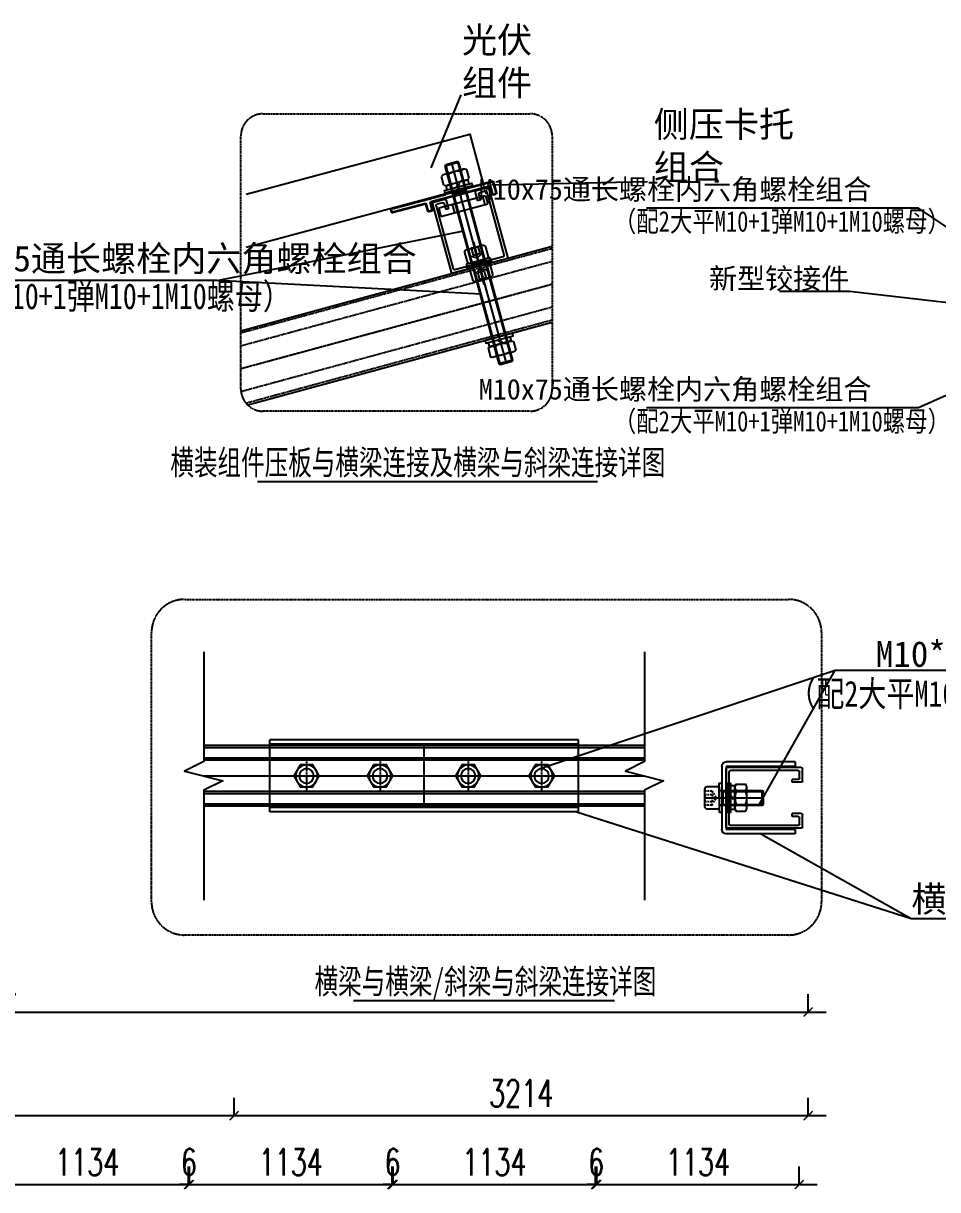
# Model space of a CAD drawing. Header units: millimetres. Extents: x -14454 to 167453, y -24 to 28032.
# Drawn here: x 57392 to 62370, y 17138 to 23488 of the extents above; entities that cross this region are included whole.
import ezdxf
from ezdxf.enums import TextEntityAlignment as Align

# ---------------------------------------------------------------- set-up
doc = ezdxf.new("R2010")
doc.units = ezdxf.units.MM
for name, pattern in [('ACAD_ISO02W100', [15, 12, -3]), ('CENTER', [50.8, 31.75, -6.35, 6.35, -6.35]), ('CENTER2', [1.125, 0.75, -0.125, 0.125, -0.125]), ('CONTINUOUS1', [0]), ('DASH', [0.35, 0.25, -0.1]), ('DASHED', [19.05, 12.7, -6.35]), ('HIDDEN2', [4.7625, 3.175, -1.5875])]:
    doc.linetypes.add(name, pattern=pattern)
for name, color, linetype in [('003_THICK', 7, 'CONTINUOUS1'), ('cushician', 7, 'Continuous'), ('CY_标注', 7, 'Continuous'), ('CY_生产图', 7, 'Continuous'), ('E-BUSB', 1, 'Continuous'), ('M_Thin', 7, 'Continuous'), ('中心线', 1, 'CENTER2'), ('引线框', 1, 'HIDDEN2'), ('标注', 3, 'Continuous'), ('粗线', 7, 'Continuous'), ('组件', 4, 'Continuous'), ('细线', 3, 'DASH'), ('虚线', 3, 'ACAD_ISO02W100')]:
    doc.layers.add(name, color=color, linetype=linetype)
doc.layers.add('粗实线', color=7, linetype='Continuous', lineweight=50)
doc.layers.add('粗实线层', color=7, linetype='Continuous', lineweight=35)
doc.styles.add('CY_标注', font='romans.shx', dxfattribs={"width": 0.7, "bigfont": 'gbcbig.shx'})
doc.styles.add('HZTXT', font='simfang.ttf', dxfattribs={"bigfont": 'HZTXT'})
doc.dimstyles.new('CY_标注', dxfattribs={"dimscale": 64.166667, "dimtxt": 1.5, "dimasz": 0.5, "dimexe": 1, "dimexo": 1, "dimgap": 0.5, "dimtad": 1, "dimzin": 1, "dimtxsty": 'CY_标注', "dimblk": 'ARCHTICK', "dimcen": -0.025, "dimdle": 1, "dimclrd": 8, "dimclre": 8, "dimclrt": 3, "dimadec": 0, "dimazin": 0, "dimtfac": 1, "dimtix": 1, "dimtmove": 2, "dimatfit": 3, "dimfxl": 0, "dimarcsym": 0})
doc.dimstyles.new('标注', dxfattribs={"dimtxt": 3.5, "dimasz": 1, "dimexe": 1, "dimexo": 1, "dimgap": 1, "dimtad": 1, "dimdec": 0, "dimzin": 0, "dimdsep": 46, "dimtxsty": 'HZTXT', "dimblk": 'ARCHTICK', "dimcen": 0, "dimclrd": 144, "dimclre": 144, "dimclrt": 2, "dimadec": 0, "dimazin": 0, "dimtfac": 1, "dimtdec": 0, "dimtix": 1, "dimtmove": 2, "dimatfit": 3, "dimfxl": 0, "dimtolj": 1, "dimtzin": 0, "dimlwe": -1, "dimarcsym": 0})

# ---------------------------------------------------------------- blocks, each defined once
blk = doc.blocks.new('_ArchTick')
at = {"color": 0, "linetype": 'ByBlock', "const_width": 0.15}
blk.add_lwpolyline([(-0.5, -0.5), (0.5, 0.5)], dxfattribs=at)
blk = doc.blocks.new('zj56zj551111K12827A$C3C46345F')
at = {"layer": '粗线'}
for p, q in [((0, 51), (0, 1)), ((1, 52), (9, 52)), ((3, 50), (7, 50)), ((10, 51), (10, 44.9)), ((31.3, 51), (31.3, 44.9)), ((32.3, 52), (40.3, 52)), ((34.3, 50), (38.3, 50)), ((41.3, 51), (41.3, 1)), ((2, 49), (2, 3)), ((8, 49), (8, 44.9)), ((8, 44.9), (10, 44.9)), ((31.3, 44.9), (33.3, 44.9)), ((33.3, 49), (33.3, 44.9)), ((39.3, 49), (39.3, 3)), ((1, 0), (40.3, 0)), ((3, 2), (38.3, 2))]:
    blk.add_line(p, q, dxfattribs=at)
for centre, start, end in [((1, 51), 90, 180), ((3, 49), 90, 180), ((7, 49), 0, 90), ((9, 51), 0, 90), ((32.3, 51), 90, 180), ((34.3, 49), 90, 180), ((38.3, 49), 0, 90), ((40.3, 51), 0, 90), ((1, 1), 180, 270), ((3, 3), 180, 270), ((38.3, 3), 270, 0), ((40.3, 1), 270, 0)]:
    blk.add_arc(centre, 1, start, end, dxfattribs=at)
blk = doc.blocks.new('zj56zj551111K12827A$C5558085D')
at = {"layer": '粗线'}
for p, q in [((0, 6, 0), (0, 0, 0)), ((0, 6, 0), (34.3, 6, 0)), ((2, 6, 0), (2, 0, 0)), ((24.3, 6, 0), (24.3, 0, 0)), ((34.3, 6, 0), (34.3, 0, 0)), ((34.3, 5.25, 0), (34.3, 5.75, 0)), ((34.3, 0, 0), (0, 0, 0))]:
    blk.add_line(p, q, dxfattribs=at)
blk = doc.blocks.new('zj56zj551111K12827A$C440D491C')
at = {"layer": '粗实线', "lineweight": 35, "ltscale": 0.001}
for p, q in [((29.9, 9), (-5, 8.99)), ((-5, 0.5), (-5, 8.99)), ((30.24, 8.68), (30.06, 8.92)), ((30.74, 8.92), (30.56, 8.68)), ((31.1, 9), (30.9, 9)), ((31.44, 8.68), (31.26, 8.92)), ((31.94, 8.92), (31.76, 8.68)), ((32.3, 9), (32.1, 9)), ((32.64, 8.68), (32.46, 8.92)), ((33.14, 8.92), (32.96, 8.68)), ((33.5, 9), (33.3, 9)), ((33.84, 8.68), (33.66, 8.92)), ((34.34, 8.92), (34.16, 8.68)), ((34.7, 9), (34.5, 9)), ((35.04, 8.68), (34.86, 8.92)), ((35.54, 8.92), (35.36, 8.68)), ((35.9, 9), (35.7, 9)), ((36.24, 8.68), (36.06, 8.92)), ((36.74, 8.92), (36.56, 8.68)), ((37.1, 9), (36.9, 9)), ((37.44, 8.68), (37.26, 8.92)), ((37.94, 8.92), (37.76, 8.68)), ((38.3, 9), (38.1, 9)), ((38.64, 8.68), (38.46, 8.92)), ((39.14, 8.92), (38.96, 8.68)), ((39.5, 9), (39.3, 9)), ((39.84, 8.68), (39.66, 8.92)), ((40.34, 8.92), (40.16, 8.68)), ((40.7, 9), (40.5, 9)), ((41.04, 8.68), (40.86, 8.92)), ((41.54, 8.92), (41.36, 8.68)), ((41.9, 9), (41.7, 9)), ((42.24, 8.68), (42.06, 8.92)), ((42.74, 8.92), (42.56, 8.68)), ((43.1, 9), (42.9, 9)), ((43.44, 8.68), (43.26, 8.92)), ((43.94, 8.92), (43.76, 8.68)), ((44.3, 9), (44.1, 9)), ((44.64, 8.68), (44.46, 8.92)), ((45.14, 8.92), (44.96, 8.68)), ((45.5, 9), (45.3, 9)), ((45.84, 8.68), (45.66, 8.92)), ((46.34, 8.92), (46.16, 8.68)), ((46.7, 9), (46.5, 9)), ((47.04, 8.68), (46.86, 8.92)), ((47.54, 8.92), (47.36, 8.68)), ((47.9, 9), (47.7, 9)), ((48.24, 8.68), (48.06, 8.92)), ((48.74, 8.92), (48.56, 8.68)), ((49.1, 9), (48.9, 9)), ((49.44, 8.68), (49.26, 8.92)), ((49.94, 8.92), (49.76, 8.68)), ((50.3, 9), (50.1, 9)), ((50.64, 8.68), (50.46, 8.92)), ((51.14, 8.92), (50.96, 8.68)), ((51.5, 9), (51.3, 9)), ((51.84, 8.68), (51.66, 8.92)), ((52.34, 8.92), (52.16, 8.68)), ((52.7, 9), (52.5, 9)), ((53.04, 8.68), (52.86, 8.92)), ((53.54, 8.92), (53.36, 8.68)), ((53.9, 9), (53.7, 9)), ((54.24, 8.68), (54.06, 8.92)), ((54.74, 8.92), (54.56, 8.68)), ((55.1, 9), (54.9, 9)), ((55.44, 8.68), (55.26, 8.92)), ((55.94, 8.92), (55.76, 8.68)), ((56.3, 9), (56.1, 9)), ((56.64, 8.68), (56.46, 8.92)), ((57.14, 8.92), (56.96, 8.68)), ((57.5, 9), (57.3, 9)), ((57.84, 8.68), (57.66, 8.92)), ((58.34, 8.92), (58.16, 8.68)), ((58.7, 9), (58.5, 9)), ((59.04, 8.68), (58.86, 8.92)), ((59.54, 8.92), (59.36, 8.68)), ((59.9, 9), (59.7, 9)), ((60.24, 8.68), (60.06, 8.92)), ((60.74, 8.92), (60.56, 8.68)), ((61.1, 9), (60.9, 9)), ((61.44, 8.68), (61.26, 8.92)), ((61.94, 8.92), (61.76, 8.68)), ((62.3, 9), (62.1, 9)), ((62.64, 8.68), (62.46, 8.92)), ((63.14, 8.92), (62.96, 8.68)), ((63.5, 9), (63.3, 9)), ((63.84, 8.68), (63.66, 8.92)), ((64.34, 8.92), (64.16, 8.68)), ((64.7, 9), (64.5, 9)), ((65.04, 8.68), (64.86, 8.92)), ((65.54, 8.92), (65.36, 8.68)), ((65.9, 9), (65.7, 9)), ((66.24, 8.68), (66.06, 8.92)), ((66.74, 8.92), (66.56, 8.68)), ((67.1, 9), (66.9, 9)), ((67.44, 8.68), (67.26, 8.92)), ((67.94, 8.92), (67.76, 8.68)), ((69.48, 9), (68.1, 9)), ((70, 6.49), (70, 8.5)), ((-2.5, 0), (-4.5, 0)), ((-2, 5.5), (-2, 0.5)), ((-1.5, 6), (41.5, 6)), ((42, 5.5), (42, 0.5)), ((42.5, 0), (44.5, 0)), ((45, 0.5), (45, 5.5)), ((45.5, 6), (69.61, 6))]:
    blk.add_line(p, q, dxfattribs=at)
for centre, radius, start, end in [((29.9, 8.8), 0.2, 36.86998, 90.00009), ((30.4, 8.8), 0.2, 216.86998, 323.13019), ((30.9, 8.8), 0.2, 90.00009, 143.13019), ((31.1, 8.8), 0.2, 36.86998, 90.00009), ((31.6, 8.8), 0.2, 216.86998, 323.13019), ((32.1, 8.8), 0.2, 90.00009, 143.13019), ((32.3, 8.8), 0.2, 36.86998, 90.00009), ((32.8, 8.8), 0.2, 216.86998, 323.13019), ((33.3, 8.8), 0.2, 90.00009, 143.13019), ((33.5, 8.8), 0.2, 36.86998, 90.00009), ((34, 8.8), 0.2, 216.86998, 323.13019), ((34.5, 8.8), 0.2, 90.00009, 143.13019), ((34.7, 8.8), 0.2, 36.86998, 90.00009), ((35.2, 8.8), 0.2, 216.86998, 323.13019), ((35.7, 8.8), 0.2, 90.00009, 143.13019), ((35.9, 8.8), 0.2, 36.86998, 90.00009), ((36.4, 8.8), 0.2, 216.86998, 323.13019), ((36.9, 8.8), 0.2, 90.00009, 143.13019), ((37.1, 8.8), 0.2, 36.86998, 90.00009), ((37.6, 8.8), 0.2, 216.86998, 323.13019), ((38.1, 8.8), 0.2, 90.00009, 143.13019), ((38.3, 8.8), 0.2, 36.86998, 90.00009), ((38.8, 8.8), 0.2, 216.86998, 323.13019), ((39.3, 8.8), 0.2, 90.00009, 143.13019), ((39.5, 8.8), 0.2, 36.86998, 90.00009), ((40, 8.8), 0.2, 216.86998, 323.13019), ((40.5, 8.8), 0.2, 90.00009, 143.13019), ((40.7, 8.8), 0.2, 36.86998, 90.00009), ((41.2, 8.8), 0.2, 216.86998, 323.13019), ((41.7, 8.8), 0.2, 90.00009, 143.13019), ((41.9, 8.8), 0.2, 36.86998, 90.00009), ((42.4, 8.8), 0.2, 216.86998, 323.13019), ((42.9, 8.8), 0.2, 90.00009, 143.13019), ((43.1, 8.8), 0.2, 36.86998, 90.00009), ((43.6, 8.8), 0.2, 216.86998, 323.13019), ((44.1, 8.8), 0.2, 90.00009, 143.13019), ((44.3, 8.8), 0.2, 36.86998, 90.00009), ((44.8, 8.8), 0.2, 216.86998, 323.13019), ((45.3, 8.8), 0.2, 90.00009, 143.13019), ((45.5, 8.8), 0.2, 36.86998, 90.00009), ((46, 8.8), 0.2, 216.86998, 323.13019), ((46.5, 8.8), 0.2, 90.00009, 143.13019), ((46.7, 8.8), 0.2, 36.86998, 90.00009), ((47.2, 8.8), 0.2, 216.86998, 323.13019), ((47.7, 8.8), 0.2, 90.00009, 143.13019), ((47.9, 8.8), 0.2, 36.86998, 90.00009), ((48.4, 8.8), 0.2, 216.86998, 323.13019), ((48.9, 8.8), 0.2, 90.00009, 143.13019), ((49.1, 8.8), 0.2, 36.86998, 90.00009), ((49.6, 8.8), 0.2, 216.86998, 323.13019), ((50.1, 8.8), 0.2, 90.00009, 143.13019), ((50.3, 8.8), 0.2, 36.86998, 90.00009), ((50.8, 8.8), 0.2, 216.86998, 323.13019), ((51.3, 8.8), 0.2, 90.00009, 143.13019), ((51.5, 8.8), 0.2, 36.86998, 90.00009), ((52, 8.8), 0.2, 216.86998, 323.13019), ((52.5, 8.8), 0.2, 90.00009, 143.13019), ((52.7, 8.8), 0.2, 36.86998, 90.00009), ((53.2, 8.8), 0.2, 216.86998, 323.13019), ((53.7, 8.8), 0.2, 90.00009, 143.13019), ((53.9, 8.8), 0.2, 36.86998, 90.00009), ((54.4, 8.8), 0.2, 216.86998, 323.13019), ((54.9, 8.8), 0.2, 90.00009, 143.13019), ((55.1, 8.8), 0.2, 36.86998, 90.00009), ((55.6, 8.8), 0.2, 216.86998, 323.13019), ((56.1, 8.8), 0.2, 90.00009, 143.13019), ((56.3, 8.8), 0.2, 36.86998, 90.00009), ((56.8, 8.8), 0.2, 216.86998, 323.13019), ((57.3, 8.8), 0.2, 90.00009, 143.13019), ((57.5, 8.8), 0.2, 36.86998, 90.00009), ((58, 8.8), 0.2, 216.86998, 323.13019), ((58.5, 8.8), 0.2, 90.00009, 143.13019), ((58.7, 8.8), 0.2, 36.86998, 90.00009), ((59.2, 8.8), 0.2, 216.86998, 323.13019), ((59.7, 8.8), 0.2, 90.00009, 143.13019), ((59.9, 8.8), 0.2, 36.86998, 90.00009), ((60.4, 8.8), 0.2, 216.86998, 323.13019), ((60.9, 8.8), 0.2, 90.00009, 143.13019), ((61.1, 8.8), 0.2, 36.86998, 90.00009), ((61.6, 8.8), 0.2, 216.86998, 323.13019), ((62.1, 8.8), 0.2, 90.00009, 143.13019), ((62.3, 8.8), 0.2, 36.86998, 90.00009), ((62.8, 8.8), 0.2, 216.86998, 323.13019), ((63.3, 8.8), 0.2, 90.00009, 143.13019), ((63.5, 8.8), 0.2, 36.86998, 90.00009), ((64, 8.8), 0.2, 216.86998, 323.13019), ((64.5, 8.8), 0.2, 90.00009, 143.13019), ((64.7, 8.8), 0.2, 36.86998, 90.00009), ((65.2, 8.8), 0.2, 216.86998, 323.13019), ((65.7, 8.8), 0.2, 90.00009, 143.13019), ((65.9, 8.8), 0.2, 36.86998, 90.00009), ((66.4, 8.8), 0.2, 216.86998, 323.13019), ((66.9, 8.8), 0.2, 90.00009, 143.13019), ((67.1, 8.8), 0.2, 36.86998, 90.00009), ((67.6, 8.8), 0.2, 216.86998, 323.13019), ((68.1, 8.8), 0.2, 90.00009, 143.13019), ((69.5, 8.5), 0.5, 0.00008, 91.76851), ((-4.5, 0.5), 0.5, 180.00009, 270.00009), ((-2.5, 0.5), 0.5, 270.00017, 0.00017), ((-1.5, 5.5), 0.5, 90.00017, 180.00017), ((41.5, 5.5), 0.5, 0.00009, 90.00009), ((42.5, 0.5), 0.5, 180.00009, 270.00009), ((44.5, 0.5), 0.5, 270.00017, 0.00017), ((45.5, 5.5), 0.5, 90.00009, 180.00009), ((69.5, 6.49), 0.5, 283.13411, 0.00009)]:
    blk.add_arc(centre, radius, start, end, dxfattribs=at)
blk = doc.blocks.new('zj56zj551111K12827A$C57FE3A9E')
at = {"layer": '标注', "ltscale": 0.001}
blk.add_hatch(color=256, dxfattribs=at).paths.add_polyline_path([(54.51, 9.01), (45.51, 9.01), (45.51, 6.01), (54.51, 6.01)])
at = {"layer": '中心线', "linetype": 'CENTER', "ltscale": 0.001}
blk.add_line((50.01, 11.09), (50.01, 4.28), dxfattribs=at)
at = {"layer": '标注', "ltscale": 0.001}
blk.add_lwpolyline([(54.51, 9.01), (45.51, 9.01), (45.51, 6.01), (54.51, 6.01)], close=True, dxfattribs=at)
at = {"layer": '粗实线', "lineweight": 30, "xscale": -1, "rotation": 0.001716497107011605}
blk.add_blockref('zj56zj551111K12827A$C440D491C', (70.01, 0.01), dxfattribs=at)
blk = doc.blocks.new('zj56zj551111K12827ZDFRWGFSFA$C67153D70')
at = {"layer": '003_THICK'}
for p, q in [((0.96, 7.22), (0.96, 0.82)), ((3.27, 8.04), (17.13, 8.04)), ((5.58, 7.22), (5.58, 0.82)), ((14.82, 7.22), (14.82, 0.82)), ((19.44, 7.22), (19.44, 0.82)), ((3.27, 0), (17.13, 0))]:
    blk.add_line(p, q, dxfattribs=at)
for centre, radius, start, end in [((3.27, 4.38), 3.66, 50.8833, 129.1167), ((3.27, 3.66), 3.66, 230.88328, 309.11672), ((10.2, -5.38), 13.42, 69.8555, 110.1445), ((10.2, 13.42), 13.42, 249.85554, 290.14446), ((17.13, 4.38), 3.66, 50.8833, 129.1167), ((17.13, 3.66), 3.66, 230.88328, 309.11672)]:
    blk.add_arc(centre, radius, start, end, dxfattribs=at)
at = {"layer": 'cushician'}
for p, q in [((2.2, 8.04), (2.2, 11.04)), ((18.2, 8.04), (18.2, 11.04)), ((2.2, 8.04), (18.2, 8.04))]:
    blk.add_line(p, q, dxfattribs=at)
blk.add_lwpolyline([(0, 13.04), (20, 13.04), (20, 11.04), (0, 11.04)], close=True, dxfattribs=at)
at = {"layer": '细线', "color": 2}
for p, q in [((8.27, 8.04), (10, 11.04)), ((9.71, 8.04), (11.44, 11.04))]:
    blk.add_line(p, q, dxfattribs=at)
blk = doc.blocks.new('zj56zj551111K12827M10X75内六角螺栓组合')
for p, q in [((8018.68, 5346.61, 0), (8018.68, 5338.28, 0)), ((8032.01, 5348.28, 0), (8020.35, 5348.28, 0)), ((8026.18, 5348.28, 0), (8026.18, 5348.28, 0)), ((8033.68, 5338.28, 0), (8033.68, 5346.61, 0)), ((8018.68, 5338.28, 0), (8033.68, 5338.28, 0)), ((8021.18, 5338.28, 0), (8021.18, 5264.11, 0)), ((8021.18, 5335.78, 0), (8031.18, 5335.78, 0)), ((8031.18, 5338.28, 0), (8031.18, 5264.11, 0)), ((8021.18, 5264.11, 0), (8031.18, 5264.11, 0)), ((8021.18, 5264.11, 0), (8021.8, 5263.28, 0)), ((8021.8, 5263.28, 0), (8030.55, 5263.28, 0)), ((8031.18, 5264.11, 0), (8030.55, 5263.28, 0))]:
    blk.add_line(p, q)
at = {"color": 3, "linetype": 'DASHED'}
for p, q in [((8021.37, 5343.28, 0), (8021.37, 5348.28, 0)), ((8021.37, 5343.28, 0), (8026.18, 5340.5, 0)), ((8023.77, 5348.28, 0), (8023.77, 5343.28, 0)), ((8030.99, 5343.28, 0), (8026.18, 5340.5, 0)), ((8028.59, 5348.28, 0), (8028.59, 5343.28, 0)), ((8030.99, 5348.28, 0), (8030.99, 5343.28, 0))]:
    blk.add_line(p, q, dxfattribs=at)
at = {"color": 1, "linetype": 'CENTER', "ltscale": 9}
blk.add_line((8026.18, 5348.28, 0), (8026.18, 5263.28, 0), dxfattribs=at)
at = {"color": 3}
for p, q in [((8021.8, 5335.78, 0), (8021.18, 5338.28, 0)), ((8021.8, 5335.78, 0), (8021.8, 5264.11, 0)), ((8030.55, 5335.78, 0), (8031.18, 5338.28, 0)), ((8030.55, 5335.78, 0), (8030.55, 5264.11, 0))]:
    blk.add_line(p, q, dxfattribs=at)
at = {"elevation": 0}
blk.add_lwpolyline([(8017.43, 5338.28), (8034.93, 5338.28), (8034.93, 5336.61), (8017.43, 5336.61)], close=True, dxfattribs=at)
for centre, start, end in [((8020.35, 5346.61, 0), 89.99999, 180.00001), ((8032.01, 5346.61, 0), 0.00001, 89.99999)]:
    blk.add_arc(centre, 1.67, start, end)
at = {"color": 3, "linetype": 'DASHED'}
for centre in [(8026.18, 5353.02, 0), (8026.18, 5348.02, 0)]:
    blk.add_arc(centre, 5.32, 243.09469, 296.9053, dxfattribs=at)
at = {"layer": 'E-BUSB'}
blk.add_line((8026.18, 5334.95, 0), (8026.18, 5263.28, 0), dxfattribs=at)
at = {"layer": '粗实线层'}
blk.add_line((8026.19, 5321.11, 0), (8026.19, 5330.61, 0), dxfattribs=at)
at = {"layer": '粗线', "rotation": 359.9999998357005}
blk.add_blockref('zj56zj551111K12827ZDFRWGFSFA$C67153D70', (8016.18, 5269.57, 0), dxfattribs=at)
blk = doc.blocks.new('zj56zj55A$C4ca14e95')
at = {"rotation": 205.0000020985636}
blk.add_blockref('zj56zj551111K12827M10X75内六角螺栓组合', (5029.42, 8174.55, 0), dxfattribs=at)
at = {"xscale": -1, "rotation": 25.00000160216335}
blk.add_blockref('zj56zj551111K12827M10X75内六角螺栓组合', (9540.12, -1498.68, 0), dxfattribs=at)
at = {"layer": '粗线', "extrusion": (-5.00136e-06, -3.17538e-06, 1), "rotation": 24.82143539862528}
blk.add_blockref('zj56zj551111K12827A$C57FE3A9E', (-53.61, -34.81, 0), dxfattribs=at)
at = {"layer": '粗线', "xscale": -1, "rotation": 25.00000171026959}
blk.add_blockref('zj56zj551111K12827A$C3C46345F', (30.14, -47.16, 0), dxfattribs=at)
at = {"layer": '粗线', "extrusion": (5.00136e-06, 3.17538e-06, -1), "zscale": -1, "rotation": 335.1768480840308}
blk.add_blockref('zj56zj551111K12827A$C5558085D', (-9.55, -11.66, 0), dxfattribs=at)
blk = doc.blocks.new('zj56zj551111A$C67153D70')
at = {"layer": '003_THICK'}
for p, q in [((3.27, 8.04), (17.13, 8.04)), ((0.96, 7.22), (0.96, 0.82)), ((5.58, 7.22), (5.58, 0.82)), ((14.82, 7.22), (14.82, 0.82)), ((19.44, 7.22), (19.44, 0.82)), ((3.27, 0), (17.13, 0))]:
    blk.add_line(p, q, dxfattribs=at)
for centre, radius, start, end in [((3.27, 4.38), 3.66, 50.8833, 129.1167), ((10.2, -5.38), 13.42, 69.8555, 110.1445), ((17.13, 4.38), 3.66, 50.8833, 129.1167), ((3.27, 3.66), 3.66, 230.88328, 309.11672), ((10.2, 13.42), 13.42, 249.85554, 290.14446), ((17.13, 3.66), 3.66, 230.88328, 309.11672)]:
    blk.add_arc(centre, radius, start, end, dxfattribs=at)
at = {"layer": 'cushician'}
for p, q in [((2.2, 8.04), (2.2, 11.04)), ((2.2, 8.04), (18.2, 8.04)), ((18.2, 8.04), (18.2, 11.04))]:
    blk.add_line(p, q, dxfattribs=at)
blk.add_lwpolyline([(0, 13.04), (20, 13.04), (20, 11.04), (0, 11.04)], close=True, dxfattribs=at)
at = {"layer": '细线', "color": 2}
for p, q in [((8.27, 8.04), (10, 11.04)), ((9.71, 8.04), (11.44, 11.04))]:
    blk.add_line(p, q, dxfattribs=at)
blk = doc.blocks.new('zj56zj551111A$C30737769')
at = {"color": 7, "linetype": 'Continuous'}
blk.add_lwpolyline([(5.2, 9), (10.39, 0), (5.2, -9), (-5.2, -9), (-10.39, 0), (-5.2, 9)], close=True, dxfattribs=at)
blk.add_circle((0, 0), 9, dxfattribs=at)
blk.add_circle((0, 0, 0), 6)
at = {"layer": '中心线'}
for p, q in [((0, 12.47), (0, -12.47)), ((12.47, 0), (-12.47, 0))]:
    blk.add_line(p, q, dxfattribs=at)
blk = doc.blocks.new('zj56zj551111A$C6AA02BDA')
for p, q in [((312.99, 105.1), (12.99, 105.1)), ((267.99, 108.95), (57.99, 108.95)), ((57.99, 105.95), (57.99, 108.95)), ((267.99, 105.95), (57.99, 105.95)), ((162.99, 63.8), (162.99, 105.1)), ((267.99, 105.95), (267.99, 108.95)), ((312.99, 95.1), (12.99, 95.1)), ((312.99, 73.8), (12.99, 73.8)), ((312.99, 63.8), (12.99, 63.8)), ((267.99, 62.95), (57.99, 62.95)), ((57.99, 59.95), (57.99, 62.95)), ((267.99, 59.95), (57.99, 59.95)), ((267.99, 59.95), (267.99, 62.95))]:
    blk.add_line(p, q)
at = {"layer": 'M_Thin'}
for points in [[(12.99, 168.9), (12.99, 94.19), (0, 87.7), (25.98, 81.2), (12.99, 74.71), (12.99, 0)], [(312.99, 168.9), (312.99, 94.19), (300, 87.7), (325.98, 81.2), (312.99, 74.71), (312.99, 0)]]:
    blk.add_lwpolyline(points, dxfattribs=at)
at = {"layer": '引线框', "color": 1, "linetype": 'ACAD_ISO02W100', "ltscale": 0.02}
blk.add_line((12.99, 84.45), (312.99, 84.45), dxfattribs=at)
at = {"layer": '虚线', "color": 2, "ltscale": 0.02}
for p, q in [((312.99, 103.6), (12.99, 103.6)), ((57.92, 62.95), (57.92, 105.95)), ((267.99, 62.95), (267.99, 105.95)), ((312.99, 96.6), (12.99, 96.6)), ((312.99, 72.3), (12.99, 72.3)), ((312.99, 65.3), (12.99, 65.3))]:
    blk.add_line(p, q, dxfattribs=at)
at = {"xscale": -0.8333333333333335, "yscale": 0.8333333333333335, "zscale": 0.8333333333333335}
for p in [(82.99, 84.45), (132.99, 84.45), (192.99, 84.45), (242.99, 84.45)]:
    blk.add_blockref('zj56zj551111A$C30737769', p, dxfattribs=at)
blk = doc.blocks.new('zj56zj551111A$C37844105')
for p, q in [((3, 50), (0, 50)), ((0, 50), (0, 3)), ((3, 50), (3, 3)), ((49, 50), (46, 50)), ((46, 50), (46, 3)), ((49, 50), (49, 3)), ((46, 3), (3, 3)), ((46, 0), (3, 0))]:
    blk.add_line(p, q)
for centre, start, end in [((3, 3), 180, 270), ((46, 3), 270, 0)]:
    blk.add_arc(centre, 3, start, end)
blk = doc.blocks.new('zj56zj551111A$C3C46345F')
at = {"layer": '粗线'}
for p, q in [((0, 51), (0, 1)), ((1, 52), (9, 52)), ((2, 49), (2, 3)), ((3, 50), (7, 50)), ((8, 49), (8, 44.9)), ((10, 51), (10, 44.9)), ((31.3, 51), (31.3, 44.9)), ((32.3, 52), (40.3, 52)), ((33.3, 49), (33.3, 44.9)), ((34.3, 50), (38.3, 50)), ((39.3, 49), (39.3, 3)), ((41.3, 51), (41.3, 1)), ((8, 44.9), (10, 44.9)), ((31.3, 44.9), (33.3, 44.9)), ((1, 0), (40.3, 0)), ((3, 2), (38.3, 2))]:
    blk.add_line(p, q, dxfattribs=at)
for centre, start, end in [((1, 51), 90, 180), ((3, 49), 90, 180), ((7, 49), 0, 90), ((9, 51), 0, 90), ((32.3, 51), 90, 180), ((34.3, 49), 90, 180), ((38.3, 49), 0, 90), ((40.3, 51), 0, 90), ((1, 1), 180, 270), ((3, 3), 180, 270), ((38.3, 3), 270, 0), ((40.3, 1), 270, 0)]:
    blk.add_arc(centre, 1, start, end, dxfattribs=at)
blk = doc.blocks.new('*D487')
at = {"layer": 'CY_标注', "color": 8, "lineweight": -2, "transparency": 16777216}
for p, q in [((4553, 8017.4), (4553, 8117.4)), ((5687, 8017.4), (5687, 8117.4)), ((4453, 8017.4), (5787, 8017.4))]:
    blk.add_line(p, q, dxfattribs=at)
at = {"layer": 'Defpoints', "color": 0, "transparency": 16777216}
for p in [(4553, 8007.4), (5687, 8017.4), (5687, 8007.4)]:
    blk.add_point(p, dxfattribs=at)
at = {"layer": 'CY_标注', "color": 8, "lineweight": -2, "transparency": 16777216, "xscale": 50, "yscale": 50, "zscale": 50, "rotation": 180}
blk.add_blockref('_ArchTick', (4553, 8017.4), dxfattribs=at)
at = {"layer": 'CY_标注', "color": 8, "lineweight": -2, "transparency": 16777216, "xscale": 50, "yscale": 50, "zscale": 50}
blk.add_blockref('_ArchTick', (5687, 8017.4), dxfattribs=at)
at = {"layer": 'CY_标注', "color": 3, "transparency": 16777216, "insert": (5120, 8142.4), "char_height": 150, "attachment_point": 5, "style": 'CY_标注'}
blk.add_mtext('1134', dxfattribs=at)
blk = doc.blocks.new('*D488')
at = {"layer": 'CY_标注', "color": 8, "lineweight": -2, "transparency": 16777216}
for p, q in [((5687, 8017.4), (5687, 8117.4)), ((5693, 8017.4), (5693, 8117.4)), ((5687, 8017.4), (5637, 8017.4)), ((5687, 8017.4), (5693, 8017.4)), ((5693, 8017.4), (5743, 8017.4))]:
    blk.add_line(p, q, dxfattribs=at)
at = {"layer": 'Defpoints', "color": 0, "transparency": 16777216}
for p in [(5687, 8007.4), (5693, 8017.4), (5693, 8007.4)]:
    blk.add_point(p, dxfattribs=at)
at = {"layer": 'CY_标注', "color": 8, "lineweight": -2, "transparency": 16777216, "xscale": 50, "yscale": 50, "zscale": 50}
blk.add_blockref('_ArchTick', (5687, 8017.4), dxfattribs=at)
at = {"layer": 'CY_标注', "color": 8, "lineweight": -2, "transparency": 16777216, "xscale": 50, "yscale": 50, "zscale": 50, "rotation": 180}
blk.add_blockref('_ArchTick', (5693, 8017.4), dxfattribs=at)
at = {"layer": 'CY_标注', "color": 3, "transparency": 16777216, "insert": (5690, 8142.4), "char_height": 150, "attachment_point": 5, "style": 'CY_标注'}
blk.add_mtext('6', dxfattribs=at)
blk = doc.blocks.new('*D489')
at = {"layer": 'CY_标注', "color": 8, "lineweight": -2, "transparency": 16777216}
for p, q in [((5693, 8017.4), (5693, 8117.4)), ((6827, 8017.4), (6827, 8117.4)), ((5593, 8017.4), (6927, 8017.4))]:
    blk.add_line(p, q, dxfattribs=at)
at = {"layer": 'Defpoints', "color": 0, "transparency": 16777216}
for p in [(5693, 8007.4), (6827, 8017.4), (6827, 8007.4)]:
    blk.add_point(p, dxfattribs=at)
at = {"layer": 'CY_标注', "color": 8, "lineweight": -2, "transparency": 16777216, "xscale": 50, "yscale": 50, "zscale": 50, "rotation": 180}
blk.add_blockref('_ArchTick', (5693, 8017.4), dxfattribs=at)
at = {"layer": 'CY_标注', "color": 8, "lineweight": -2, "transparency": 16777216, "xscale": 50, "yscale": 50, "zscale": 50}
blk.add_blockref('_ArchTick', (6827, 8017.4), dxfattribs=at)
at = {"layer": 'CY_标注', "color": 3, "transparency": 16777216, "insert": (6260, 8142.4), "char_height": 150, "attachment_point": 5, "style": 'CY_标注'}
blk.add_mtext('1134', dxfattribs=at)
blk = doc.blocks.new('*D490')
at = {"layer": 'CY_标注', "color": 8, "lineweight": -2, "transparency": 16777216}
for p, q in [((6827, 8017.4), (6827, 8117.4)), ((6833, 8017.4), (6833, 8117.4)), ((6827, 8017.4), (6777, 8017.4)), ((6827, 8017.4), (6833, 8017.4)), ((6833, 8017.4), (6883, 8017.4))]:
    blk.add_line(p, q, dxfattribs=at)
at = {"layer": 'Defpoints', "color": 0, "transparency": 16777216}
for p in [(6827, 8007.4), (6833, 8017.4), (6833, 8007.4)]:
    blk.add_point(p, dxfattribs=at)
at = {"layer": 'CY_标注', "color": 8, "lineweight": -2, "transparency": 16777216, "xscale": 50, "yscale": 50, "zscale": 50}
blk.add_blockref('_ArchTick', (6827, 8017.4), dxfattribs=at)
at = {"layer": 'CY_标注', "color": 8, "lineweight": -2, "transparency": 16777216, "xscale": 50, "yscale": 50, "zscale": 50, "rotation": 180}
blk.add_blockref('_ArchTick', (6833, 8017.4), dxfattribs=at)
at = {"layer": 'CY_标注', "color": 3, "transparency": 16777216, "insert": (6830, 8142.4), "char_height": 150, "attachment_point": 5, "style": 'CY_标注'}
blk.add_mtext('6', dxfattribs=at)
blk = doc.blocks.new('*D491')
at = {"layer": 'CY_标注', "color": 8, "lineweight": -2, "transparency": 16777216}
for p, q in [((6833, 8017.4), (6833, 8117.4)), ((7967, 8017.4), (7967, 8117.4)), ((6733, 8017.4), (8067, 8017.4))]:
    blk.add_line(p, q, dxfattribs=at)
at = {"layer": 'Defpoints', "color": 0, "transparency": 16777216}
for p in [(6833, 8007.4), (7967, 8017.4), (7967, 8007.4)]:
    blk.add_point(p, dxfattribs=at)
at = {"layer": 'CY_标注', "color": 8, "lineweight": -2, "transparency": 16777216, "xscale": 50, "yscale": 50, "zscale": 50, "rotation": 180}
blk.add_blockref('_ArchTick', (6833, 8017.4), dxfattribs=at)
at = {"layer": 'CY_标注', "color": 8, "lineweight": -2, "transparency": 16777216, "xscale": 50, "yscale": 50, "zscale": 50}
blk.add_blockref('_ArchTick', (7967, 8017.4), dxfattribs=at)
at = {"layer": 'CY_标注', "color": 3, "transparency": 16777216, "insert": (7400, 8142.4), "char_height": 150, "attachment_point": 5, "style": 'CY_标注'}
blk.add_mtext('1134', dxfattribs=at)
blk = doc.blocks.new('*D492')
at = {"layer": 'CY_标注', "color": 8, "lineweight": -2, "transparency": 16777216}
for p, q in [((7967, 8017.4), (7967, 8117.4)), ((7973, 8017.4), (7973, 8117.4)), ((7967, 8017.4), (7917, 8017.4)), ((7967, 8017.4), (7973, 8017.4)), ((7973, 8017.4), (8023, 8017.4))]:
    blk.add_line(p, q, dxfattribs=at)
at = {"layer": 'Defpoints', "color": 0, "transparency": 16777216}
for p in [(7967, 8007.4), (7973, 8017.4), (7973, 8007.4)]:
    blk.add_point(p, dxfattribs=at)
at = {"layer": 'CY_标注', "color": 8, "lineweight": -2, "transparency": 16777216, "xscale": 50, "yscale": 50, "zscale": 50}
blk.add_blockref('_ArchTick', (7967, 8017.4), dxfattribs=at)
at = {"layer": 'CY_标注', "color": 8, "lineweight": -2, "transparency": 16777216, "xscale": 50, "yscale": 50, "zscale": 50, "rotation": 180}
blk.add_blockref('_ArchTick', (7973, 8017.4), dxfattribs=at)
at = {"layer": 'CY_标注', "color": 3, "transparency": 16777216, "insert": (7970, 8142.4), "char_height": 150, "attachment_point": 5, "style": 'CY_标注'}
blk.add_mtext('6', dxfattribs=at)
blk = doc.blocks.new('*D493')
at = {"layer": 'CY_标注', "color": 8, "lineweight": -2, "transparency": 16777216}
for p, q in [((7973, 8017.4), (7973, 8117.4)), ((9107, 8017.4), (9107, 8117.4)), ((7873, 8017.4), (9207, 8017.4))]:
    blk.add_line(p, q, dxfattribs=at)
at = {"layer": 'Defpoints', "color": 0, "transparency": 16777216}
for p in [(7973, 8007.4), (9107, 8017.4), (9107, 8007.4)]:
    blk.add_point(p, dxfattribs=at)
at = {"layer": 'CY_标注', "color": 8, "lineweight": -2, "transparency": 16777216, "xscale": 50, "yscale": 50, "zscale": 50, "rotation": 180}
blk.add_blockref('_ArchTick', (7973, 8017.4), dxfattribs=at)
at = {"layer": 'CY_标注', "color": 8, "lineweight": -2, "transparency": 16777216, "xscale": 50, "yscale": 50, "zscale": 50}
blk.add_blockref('_ArchTick', (9107, 8017.4), dxfattribs=at)
at = {"layer": 'CY_标注', "color": 3, "transparency": 16777216, "insert": (8540, 8142.4), "char_height": 150, "attachment_point": 5, "style": 'CY_标注'}
blk.add_mtext('1134', dxfattribs=at)
blk = doc.blocks.new('*D506')
at = {"layer": 'CY_标注', "color": 8, "lineweight": -2, "transparency": 16777216}
for p, q in [((-57, 8403), (-57, 8503)), ((5943, 8403), (5943, 8503)), ((-157, 8403), (6043, 8403))]:
    blk.add_line(p, q, dxfattribs=at)
at = {"layer": 'Defpoints', "color": 0, "transparency": 16777216}
for p in [(-57, 8393), (5943, 8403), (5943, 8393)]:
    blk.add_point(p, dxfattribs=at)
at = {"layer": 'CY_标注', "color": 8, "lineweight": -2, "transparency": 16777216, "xscale": 50, "yscale": 50, "zscale": 50, "rotation": 180}
blk.add_blockref('_ArchTick', (-57, 8403), dxfattribs=at)
at = {"layer": 'CY_标注', "color": 8, "lineweight": -2, "transparency": 16777216, "xscale": 50, "yscale": 50, "zscale": 50}
blk.add_blockref('_ArchTick', (5943, 8403), dxfattribs=at)
at = {"layer": 'CY_标注', "color": 3, "transparency": 16777216, "insert": (2943, 8528), "char_height": 150, "attachment_point": 5, "style": 'CY_标注'}
blk.add_mtext('6000', dxfattribs=at)
blk = doc.blocks.new('*D507')
at = {"layer": 'CY_标注', "color": 8, "lineweight": -2, "transparency": 16777216}
for p, q in [((5943, 8403), (5943, 8503)), ((9157, 8403), (9157, 8503)), ((5843, 8403), (9257, 8403))]:
    blk.add_line(p, q, dxfattribs=at)
at = {"layer": 'Defpoints', "color": 0, "transparency": 16777216}
for p in [(5943, 8393), (9157, 8403), (9157, 8393)]:
    blk.add_point(p, dxfattribs=at)
at = {"layer": 'CY_标注', "color": 8, "lineweight": -2, "transparency": 16777216, "xscale": 50, "yscale": 50, "zscale": 50, "rotation": 180}
blk.add_blockref('_ArchTick', (5943, 8403), dxfattribs=at)
at = {"layer": 'CY_标注', "color": 8, "lineweight": -2, "transparency": 16777216, "xscale": 50, "yscale": 50, "zscale": 50}
blk.add_blockref('_ArchTick', (9157, 8403), dxfattribs=at)
at = {"layer": 'CY_标注', "color": 3, "transparency": 16777216, "insert": (7550, 8528), "char_height": 150, "attachment_point": 5, "style": 'CY_标注'}
blk.add_mtext('3214', dxfattribs=at)
blk = doc.blocks.new('*D508')
at = {"layer": 'CY_标注', "color": 8, "lineweight": -2, "transparency": 16777216}
for p, q in [((-57, 8983), (-57, 9083)), ((9157, 8983), (9157, 9083)), ((-157, 8983), (9257, 8983))]:
    blk.add_line(p, q, dxfattribs=at)
at = {"layer": 'Defpoints', "color": 0, "transparency": 16777216}
for p in [(-57, 8973), (9157, 8983), (9157, 8973)]:
    blk.add_point(p, dxfattribs=at)
at = {"layer": 'CY_标注', "color": 8, "lineweight": -2, "transparency": 16777216, "xscale": 50, "yscale": 50, "zscale": 50, "rotation": 180}
blk.add_blockref('_ArchTick', (-57, 8983), dxfattribs=at)
at = {"layer": 'CY_标注', "color": 8, "lineweight": -2, "transparency": 16777216, "xscale": 50, "yscale": 50, "zscale": 50}
blk.add_blockref('_ArchTick', (9157, 8983), dxfattribs=at)
at = {"layer": 'CY_标注', "color": 3, "transparency": 16777216, "insert": (4550, 9108), "char_height": 150, "attachment_point": 5, "style": 'CY_标注'}
blk.add_mtext('9214', dxfattribs=at)
blk = doc.blocks.new('平屋面支架节点图')
for p, q in [((7574, 3741.8, 0), (9887.4, 3741.8, 0)), ((10617.4, 1646.9, 0), (10617.4, 1530.3, 0)), ((10617.4, 1588.6, 0), (10617.4, 1588.6, 0)), ((10717.4, 1663.6, 0), (10634.1, 1663.6, 0)), ((10717.4, 1513.6, 0), (10717.4, 1663.6, 0)), ((10717.4, 1638.6, 0), (11009.1, 1638.6, 0)), ((10742.4, 1538.6, 0), (10742.4, 1638.6, 0)), ((11009.1, 1638.6, 0), (11017.4, 1632.3, 0)), ((11009.1, 1538.6, 0), (11009.1, 1638.6, 0)), ((11017.4, 1544.8, 0), (11017.4, 1632.3, 0)), ((10634.1, 1513.6, 0), (10717.4, 1513.6, 0)), ((10717.4, 1538.6, 0), (11009.1, 1538.6, 0)), ((11009.1, 1538.6, 0), (11017.4, 1544.8, 0)), ((8227.4, 210.3, 0), (10002.9, 210.3, 0))]:
    blk.add_line(p, q)
at = {"color": 3, "linetype": 'DASHED'}
for p, q in [((10617.4, 1636.7, 0), (10667.4, 1636.7, 0)), ((10617.4, 1612.7, 0), (10667.4, 1612.7, 0)), ((10667.4, 1636.7, 0), (10695.2, 1588.6, 0)), ((10667.4, 1540.5, 0), (10695.2, 1588.6, 0)), ((10617.4, 1564.5, 0), (10667.4, 1564.5, 0)), ((10667.4, 1540.5, 0), (10617.4, 1540.5, 0))]:
    blk.add_line(p, q, dxfattribs=at)
at = {"color": 1, "linetype": 'CENTER', "ltscale": 9}
blk.add_line((10617.4, 1588.6, 0), (11017.4, 1588.6, 0), dxfattribs=at)
at = {"color": 3}
for p, q in [((10742.4, 1632.3, 0), (10717.4, 1638.6, 0)), ((10742.4, 1632.3, 0), (11009.1, 1632.3, 0)), ((10742.4, 1544.8, 0), (10717.4, 1538.6, 0)), ((10742.4, 1544.8, 0), (11009.1, 1544.8, 0))]:
    blk.add_line(p, q, dxfattribs=at)
at = {"elevation": -0.9}
for points in [[(7461.2, 4767.4), (9579.7, 5342.6)], [(9579.7, 4824.5), (7507.8, 4261.9)]]:
    blk.add_lwpolyline(points, dxfattribs=at)
at = {"elevation": 0}
blk.add_lwpolyline([(10717.4, 1488.6), (10717.3, 1688.3), (10734, 1688.4), (10734.1, 1488.6)], close=True, dxfattribs=at)
for centre, start, end in [((10634.1, 1646.9, 0), 90, 180), ((10634.1, 1530.3, 0), 180, 270)]:
    blk.add_arc(centre, 16.7, start, end)
at = {"color": 3, "linetype": 'DASHED'}
for centre in [(10570, 1588.6, 0), (10620, 1588.6, 0)]:
    blk.add_arc(centre, 53.2, 333.09468, 26.90532, dxfattribs=at)
at = {"layer": 'E-BUSB'}
blk.add_line((10750.7, 1588.6, 0), (11017.4, 1588.6, 0), dxfattribs=at)
at = {"layer": '中心线'}
blk.add_line((9579.7, 5083.5, -0.7), (7461.2, 4508.3, -0.6), dxfattribs=at)
at = {"layer": '引线框', "color": 1, "linetype": 'ACAD_ISO02W100', "ltscale": 0.02}
for points, elevation in [([(7611.2, 6244), (9429.7, 6244, -0.414214), (9579.7, 6094), (9579.7, 4370.6, -0.414214), (9429.7, 4220.6), (7611.2, 4220.6, -0.414214), (7461.2, 4370.6), (7461.2, 6094, -0.414214)], -3.8), ([(7077.8, 2939.9), (11188.1, 2939.9, -0.414214), (11413.1, 2714.9), (11413.1, 880.9, -0.414214), (11188.1, 655.9), (7077.8, 655.9, -0.414214), (6852.8, 880.9), (6852.8, 2714.9, -0.414214)], 0)]:
    blk.add_lwpolyline(points, format="xyb", close=True, dxfattribs=dict(at, elevation=elevation))
at = {"layer": '标注', "color": 3}
blk.add_line((7299.5, 5110.6, -3.8), (8977.6, 5447.1, -4), dxfattribs=at)
for points, elevation in [([(12838.5, 5091.2), (12072, 5602.8), (10222.5, 5602.8)], -0.4), ([(9094.6, 5016.3), (7299.5, 5110.6), (5450, 5110.6)], -3.8), ([(13218, 4849.4), (11604.2, 5035.7), (11126.4, 5035.7)], -0.4), ([(12854.2, 4591.2), (12072, 4242.9), (10222.5, 4242.9)], -0.4), ([(9492.1, 1786), (11504.9, 2457.1), (11504.9, 2457.1), (13611, 2457.1)], 0), ([(10989.9, 1546), (11504.9, 2457.1), (11504.9, 2457.1), (13611, 2457.1)], 0), ([(9745.9, 1493.5), (12022.2, 767.7), (12022.2, 767.7), (12995, 767.7)], 0), ([(10999, 1343.6), (12022.2, 767.7), (12022.2, 767.7), (12995, 767.7)], 0)]:
    blk.add_lwpolyline(points, dxfattribs=dict(at, elevation=elevation))
at = {"layer": '组件', "elevation": -4}
blk.add_lwpolyline([(7497.6, 5697.1), (9019.4, 6104.8), (9109.9, 5766.8), (7497.6, 5334.7)], dxfattribs=at)
at = {"layer": '虚线'}
for p, q in [((9579.7, 5327, -0.7), (7461.2, 4751.8, -0.6)), ((9579.7, 5238.9, -0.7), (7461.2, 4663.8, -0.6)), ((9579.7, 4928.1, -0.7), (7462.2, 4353.2, -0.6)), ((9579.7, 4840, -0.7), (7496.2, 4274.3, -0.6))]:
    blk.add_line(p, q, dxfattribs=at)
for name, p, xscale, yscale, zscale, rotation in [('zj56zj55A$C4ca14e95', (9069.3, 5756.8, -4), 9.615549521349287, 9.615549521349287, 9.615549521349287, 350.1892513371511), ('zj56zj551111A$C37844105', (10734, 1343.6, 0), -10, 10, 10, 270)]:
    blk.add_blockref(name, p, dxfattribs=dict(xscale=xscale, yscale=yscale, zscale=zscale, rotation=rotation))
at = {"xscale": 10, "yscale": 10, "zscale": 10}
blk.add_blockref('zj56zj551111A$C6AA02BDA', (7078, 894, 0), dxfattribs=at)
at = {"layer": '粗线', "yscale": 10, "zscale": 10}
for name, p, xscale, rotation in [('zj56zj551111A$C3C46345F', (10764, 1382.1, 0), -9.999999999999998, 270.0000540756387), ('zj56zj551111A$C67153D70', (10904.4, 1488.6, 0), 10, 90)]:
    blk.add_blockref(name, p, dxfattribs=dict(at, xscale=xscale, rotation=rotation))
at = {"color": 2, "style": 'HZTXT', "width": 0.8}
for height, p in [(140, (11143.6, 5582.2, -1.9)), (175, (6371.1, 5090, -5.3)), (140, (11143.6, 4222.3, -1.9)), (175, (12616.8, 2385.7, -1.9))]:
    blk.add_text('（配2大平M10+1弹M10+1M10螺母）', height=height, dxfattribs=at).set_placement(p, align=Align.TOP_CENTER)
at = {"color": 4, "style": 'HZTXT', "width": 0.7}
for s, p in [('横装组件压板与横梁连接及横梁与斜梁连接详图', (8665.5, 3955.7, 0)), ('横梁与横梁/斜梁与斜梁连接详图', (9125.3, 424.1, 0))]:
    blk.add_text(s, height=168, dxfattribs=at).set_placement(p, align=Align.TOP_CENTER)
at = {"color": 2, "char_height": 175, "attachment_point": 7, "style": 'HZTXT'}
for s, insert, width in [('光伏组件', (8965.8, 6348.4, 0), 485.939), ('侧压卡托组合', (10271.2, 5774.6, 0), 1051.94)]:
    blk.add_mtext(s, dxfattribs=dict(at, insert=insert, width=width))
at = {"color": 2, "style": 'HZTXT'}
for s, insert, char_height, attachment_point in [('M10x75通长螺栓内六角螺栓组合', (11752.5, 5642.9, -0.4), 140, 9), ('M10x75通长螺栓内六角螺栓组合', (5317.7, 5150.7, -3.8), 175, 7), ('新型铰接件', (11602.2, 5037.7, -0.4), 140, 9), ('M10x75通长螺栓内六角螺栓组合', (11752.5, 4283, -0.4), 140, 9), ('M10*30内六角螺栓组合', (11782.7, 2459.6, 0), 175, 7), ('横梁/斜梁连接件', (12024.7, 770.2, 0), 175, 7)]:
    blk.add_mtext(s, dxfattribs=dict(at, insert=insert, char_height=char_height, attachment_point=attachment_point))
at = {"color": 3}
for points, override in [([(8756.5, 5876.7, 0), (8960.8, 6373.7, 0)], {"dimscale": 5, "dimgap": 1, "dimtad": 1, "dimclrd": 3}), ([(9169.7, 5761.1, 0), (10228.6, 5782.6, 0)], {"dimscale": 5, "dimclrd": 3})]:
    blk.add_leader(points, dimstyle='标注', override=override, dxfattribs=at)
blk = doc.blocks.new('排布计算')
at = {"layer": 'CY_标注'}
for p1, p2, text, picture, middle in [((-57, 8973.004), (9157, 8973.004), '9214', '*D508', (4550, 9108.004)), ((-57, 8393.004), (5943, 8393.004), '6000', '*D506', (2943, 8528.004)), ((5943, 8393.004), (9157, 8393.004), '3214', '*D507', (7550, 8528.004)), ((4553, 8007.359), (5687, 8007.359), '1134', '*D487', (5120, 8142.359)), ((5693, 8007.359), (6827, 8007.359), '1134', '*D489', (6260, 8142.359)), ((5687, 8007.359), (5693, 8007.359), '6', '*D488', (5690, 8142.359)), ((6833, 8007.359), (7967, 8007.359), '1134', '*D491', (7400, 8142.359)), ((6827, 8007.359), (6833, 8007.359), '6', '*D490', (6830, 8142.359)), ((7973, 8007.359), (9107, 8007.359), '1134', '*D493', (8540, 8142.359)), ((7967, 8007.359), (7973, 8007.359), '6', '*D492', (7970, 8142.359))]:
    dim = blk.add_aligned_dim(p1=p1, p2=p2, distance=10, text=text, dimstyle='CY_标注', dxfattribs=at)
    dim.commit()
    dim.dimension.update_dxf_attribs({"geometry": picture, "text_midpoint": middle})
blk = doc.blocks.new('平屋面1934676组件排布计算图块')
blk.add_blockref('排布计算', (157, 1100))
blk = doc.blocks.new('平屋面1934676组件排布计算图块1')
for name, p in [('排布计算', (157, 1100)), ('平屋面1934676组件排布计算图块', (0, 0))]:
    blk.add_blockref(name, p)

msp = doc.modelspace()

# ---------------------------------------------------------------- block references
at = {"layer": 'CY_生产图'}
for name, p, xscale, yscale, zscale in [('平屋面支架节点图', (52607.297, 18000, 14.985), 0.8, 0.8, 0.8), ('平屋面1934676组件排布计算图块1', (52607.297, 8300, 14.985), 0.9724785038995083, 0.9724785038995083, 0.9724785038995083)]:
    msp.add_blockref(name, p, dxfattribs=dict(at, xscale=xscale, yscale=yscale, zscale=zscale))

doc.saveas('drawing.dxf')
